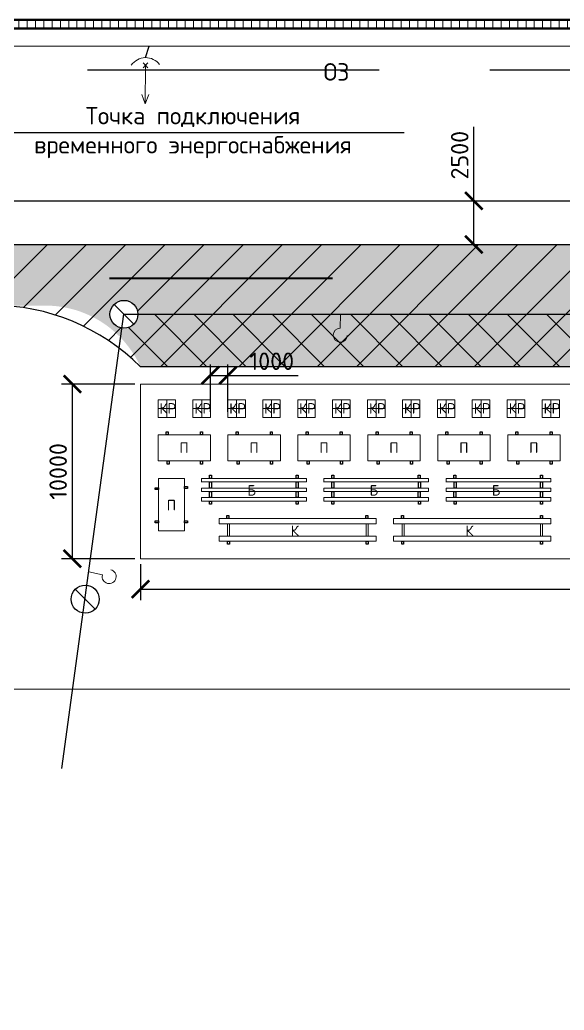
# Model space of a CAD drawing. Header units: millimetres. Extents: x -782 to 10910, y 3841 to 13237.
# Drawn here: x 6257.8 to 6320.1, y 9145.9 to 9259.3 of the extents above; entities that cross this region are included whole.
import ezdxf

# ---------------------------------------------------------------- set-up
doc = ezdxf.new("R2010")
doc.units = ezdxf.units.MM
doc.linetypes.add('DASHEDX2', pattern=[38.1, 25.4, -12.7])
doc.linetypes.add('штриховая2', pattern=[9.525, 6.35, -3.175])
doc.layers.add('!ОНенес!', color=6, linetype='Continuous', lineweight=40)
doc.layers.add('красный', color=1, linetype='Continuous', lineweight=30)
doc.layers.add('1', color=7, linetype='Continuous')
doc.styles.add('2.5', font='isocpeur.ttf', dxfattribs={"height": 2})
doc.styles.add('Isocpeur', font='isocpeur.ttf')
doc.dimstyles.new('М500 стройгенп', dxfattribs={"dimtxt": 2, "dimasz": 2, "dimexe": 1.25, "dimexo": 0.625, "dimtad": 1, "dimlfac": 500, "dimtxsty": '2.5', "dimblk": 'ARCHTICK', "dimcen": 2.5, "dimadec": 0, "dimazin": 0, "dimtfac": 1, "dimtmove": 0, "dimatfit": 3, "dimfxl": 1, "dimarcsym": 0})
pattern_1 = [(50, (6851.526, 4552.808), (4.5546167, -0.398477), [0.47625, -5.23875]), (355, (6851.526, 4552.808), (-0.8810855, 4.776421), [0.381, -4.1910146]), (100.45144, (6851.9056, 4552.775), (3.673531, 4.377944), [0.40475, -4.452256]), (46.1842, (6851.526, 4554.078), (6.776976, -1.051058), [0.714375, -7.858125]), (96.63556, (6852.091, 4553.9905), (5.935103, 6.185653), [0.607126, -6.67839]), (351.18415, (6851.526, 4554.078), (5.935103, 6.185653), [0.571499, -6.286493]), (21, (6852.161, 4553.7606), (3.7903598, -2.55663), [0.47625, -5.23875]), (326, (6852.161, 4553.7606), (1.5450507, 4.604699), [0.381, -4.191]), (71.45144, (6852.477, 4553.5475), (5.3354105, 2.0480692), [0.40475, -4.4522484]), (37.5, (6851.526, 4552.808), (0.0772151, 2.11387597), [0, -4.1402, 0, -4.2545, 0, -4.206875]), (7.5, (6851.526, 4552.808), (1.6704916, 2.5045144), [0, -2.4257, 0, -4.04495, 0, -1.603375]), (327.5, (6850.11, 4552.808), (3.3897649, -0.1432186), [0, -1.5875, 0, -4.953, 0, -6.57225]), (317.5, (6849.475, 4552.808), (3.7032295, 0.6356623), [0, -2.06375, 0, -3.2893, 0, -4.66725])]

# ---------------------------------------------------------------- blocks, each defined once
blk = doc.blocks.new('_ArchTick')
at = {"color": 0, "linetype": 'ByBlock', "const_width": 0.15}
blk.add_lwpolyline([(-0.5, -0.5), (0.5, 0.5)], dxfattribs=at)
blk = doc.blocks.new('*D627')
at = {"color": 0, "lineweight": -2, "transparency": 16777216}
for p, q in [((6279.59, 9214.44), (6279.59, 9219.87)), ((6281.59, 9214.44), (6281.59, 9219.87)), ((6279.59, 9218.62), (6281.59, 9218.62)), ((6281.59, 9218.62), (6289.64, 9218.62))]:
    blk.add_line(p, q, dxfattribs=at)
at = {"layer": 'Defpoints', "color": 0, "lineweight": -3, "transparency": 16777216}
for p in [(6281.59, 9218.62), (6279.59, 9213.82), (6281.59, 9213.82)]:
    blk.add_point(p, dxfattribs=at)
at = {"color": 0, "lineweight": -2, "transparency": 16777216, "xscale": 2, "yscale": 2, "zscale": 2, "rotation": 180}
blk.add_blockref('_ArchTick', (6279.59, 9218.62), dxfattribs=at)
at = {"color": 0, "lineweight": -2, "transparency": 16777216, "xscale": 2, "yscale": 2, "zscale": 2}
blk.add_blockref('_ArchTick', (6281.59, 9218.62), dxfattribs=at)
at = {"color": 0, "lineweight": 20, "transparency": 16777216, "insert": (6286.62, 9220.24), "char_height": 2, "attachment_point": 5, "style": '2.5'}
blk.add_mtext('1000', dxfattribs=at)
blk = doc.blocks.new('*D631')
at = {"color": 0, "lineweight": -2, "transparency": 16777216}
for p, q in [((6270.95, 9217.62), (6262.53, 9217.62)), ((6263.78, 9197.62), (6263.78, 9217.62)), ((6270.95, 9197.62), (6262.53, 9197.62))]:
    blk.add_line(p, q, dxfattribs=at)
at = {"layer": 'Defpoints', "color": 0, "lineweight": -3, "transparency": 16777216}
for p in [(6263.78, 9217.62), (6271.58, 9217.62), (6271.58, 9197.62)]:
    blk.add_point(p, dxfattribs=at)
at = {"color": 0, "lineweight": -2, "transparency": 16777216, "xscale": 2, "yscale": 2, "zscale": 2}
for p, rotation in [((6263.78, 9217.62), 90), ((6263.78, 9197.62), 270)]:
    blk.add_blockref('_ArchTick', p, dxfattribs=dict(at, rotation=rotation))
at = {"color": 0, "lineweight": 20, "transparency": 16777216, "insert": (6262.15, 9207.62), "char_height": 2, "attachment_point": 5, "rotation": 90, "style": '2.5'}
blk.add_mtext('10000', dxfattribs=at)
blk = doc.blocks.new('*D632')
at = {"color": 0, "lineweight": -2, "transparency": 16777216}
for p, q in [((6271.58, 9196.99), (6271.58, 9192.89)), ((6453.58, 9196.99), (6453.58, 9192.89)), ((6271.58, 9194.14), (6453.58, 9194.14))]:
    blk.add_line(p, q, dxfattribs=at)
at = {"layer": 'Defpoints', "color": 0, "lineweight": -3, "transparency": 16777216}
for p in [(6271.58, 9197.62), (6453.58, 9197.62), (6453.58, 9194.14)]:
    blk.add_point(p, dxfattribs=at)
at = {"color": 0, "lineweight": -2, "transparency": 16777216, "xscale": 2, "yscale": 2, "zscale": 2, "rotation": 180}
blk.add_blockref('_ArchTick', (6271.58, 9194.14), dxfattribs=at)
at = {"color": 0, "lineweight": -2, "transparency": 16777216, "xscale": 2, "yscale": 2, "zscale": 2}
blk.add_blockref('_ArchTick', (6453.58, 9194.14), dxfattribs=at)
at = {"color": 0, "lineweight": 20, "transparency": 16777216, "insert": (6362.58, 9195.76), "char_height": 2, "attachment_point": 5, "style": '2.5'}
blk.add_mtext('91000', dxfattribs=at)
blk = doc.blocks.new('*D640')
at = {"color": 0, "lineweight": -2, "transparency": 16777216}
for p, q in [((6309.77, 9238.62), (6309.77, 9247.07)), ((6309.77, 9233.62), (6309.77, 9238.62)), ((6310.4, 9238.62), (6311.02, 9238.62)), ((6310.4, 9233.62), (6311.02, 9233.62))]:
    blk.add_line(p, q, dxfattribs=at)
at = {"layer": 'Defpoints', "color": 0, "lineweight": -3, "transparency": 16777216}
for p in [(6309.77, 9238.62), (6309.77, 9238.62), (6309.77, 9233.62)]:
    blk.add_point(p, dxfattribs=at)
at = {"color": 0, "lineweight": -2, "transparency": 16777216, "xscale": 2, "yscale": 2, "zscale": 2}
for p, rotation in [((6309.77, 9238.62), 90), ((6309.77, 9233.62), 270)]:
    blk.add_blockref('_ArchTick', p, dxfattribs=dict(at, rotation=rotation))
at = {"color": 0, "lineweight": 25, "transparency": 16777216, "insert": (6308.15, 9243.84), "char_height": 2, "attachment_point": 5, "rotation": 90, "style": '2.5'}
blk.add_mtext('2500', dxfattribs=at)

msp = doc.modelspace()

# ---------------------------------------------------------------- hatches: boundary and pattern name
at = {"layer": '!ОНенес!', "lineweight": 40}
h = msp.add_hatch(color=7, dxfattribs=at)
h.paths.add_polyline_path([(6287.852736, 9231.189295), (6287.852736, 9229.749414), (6293.582208, 9229.749414)])
h.paths.add_polyline_path([(6287.852736, 9229.749414), (6287.852736, 9228.309533), (6293.582208, 9229.749414)])
at = {"lineweight": 20}
h = msp.add_hatch(dxfattribs=at)
h.set_pattern_fill('ANSI31', color=256, scale=0.3, angle=45)
h.set_pattern_definition([(90, (4026.8851, 5926.6053), (-0.9525, 2e-16), [])])
h.paths.add_polyline_path([(6538.172605, 9259.344312), (6537.172605, 9259.344312), (6206.579968, 9259.344312), (6207.579968, 9258.344312), (6537.172605, 9258.344312)])
h.paths.add_polyline_path([(6537.172605, 8986.401359), (6207.579968, 8986.401359), (6206.579968, 8985.401359), (6538.172605, 8985.401359)])
at = {"lineweight": 25}
h = msp.add_hatch(dxfattribs=at)
h.set_pattern_fill('AR-CONC', color=256, scale=0.025)
h.set_pattern_definition(pattern_1)
edge = h.paths.add_edge_path()
edge.add_line((6498.522421, 9239.61547), (6482.522421, 9239.61547))
edge.add_arc((6472.130116, 9245.61547), 12, 322.94344259, 330, ccw=False)
edge.add_line((6481.706609, 9238.384233), (6483.300888, 9226.61547))
edge.add_line((6483.300888, 9226.61547), (6488.14828, 9226.61547))
edge.add_line((6488.14828, 9226.61547), (6535.172605, 9226.61547))
edge.add_line((6535.172605, 9226.61547), (6535.172605, 9233.61547))
edge.add_line((6535.172605, 9233.61547), (6532.168343, 9233.61547))
edge.add_line((6532.168343, 9233.61547), (6508.914725, 9233.61547))
edge.add_arc((6508.914725, 9245.61547), 12, 210, 270, ccw=False)
edge = h.paths.add_edge_path()
edge.add_arc((6472.130116, 9245.61547), 12, 270, 322.94344259, ccw=False)
edge.add_line((6472.130116, 9233.61547), (6242.782486, 9233.61547))
edge.add_line((6242.782486, 9233.61547), (6241.825525, 9226.61547))
edge.add_line((6241.825525, 9226.61547), (6260.671008, 9226.61547))
edge.add_arc((6260.671008, 9214.615084), 12.000386, 43.87205531, 90, ccw=False)
edge.add_line((6269.321957, 9222.931955), (6269.472099, 9224.030218))
edge.add_arc((6269.688817, 9225.61547), 1.599997, 180, 262.21542913, ccw=False)
edge.add_arc((6269.688817, 9225.61547), 1.599997, 0, 180, ccw=False)
edge.add_line((6271.288814, 9225.61547), (6453.871122, 9225.61547))
edge.add_arc((6455.471119, 9225.61547), 1.599997, 0, 180, ccw=False)
edge.add_arc((6455.471119, 9225.61547), 1.599997, -83.51900907, 0, ccw=False)
edge.add_line((6455.651717, 9224.025698), (6455.969685, 9221.678496))
edge.add_arc((6465.736596, 9216.209558), 11.19383, 68.24656364, 150.75355209, ccw=False)
edge.add_line((6469.885177, 9226.606245), (6483.300888, 9226.61547))
edge.add_line((6483.300888, 9226.61547), (6481.706609, 9238.384233))
edge = h.paths.add_edge_path(flags=16)
edge.add_arc((6247.989412, 9227.743028), 0.16, 0, 360)
h.paths.add_polyline_path([(6383.454763, 9225.01787), (6383.454763, 9231.61787), (6378.654763, 9231.61787), (6378.654763, 9225.01787)], flags=17)
h = msp.add_hatch(dxfattribs=at)
h.set_pattern_fill('ANSI31', color=256)
h.set_pattern_definition([(45, (6851.526, 4552.808), (-2.245064, 2.245064), [])])
h.paths.add_polyline_path([(6483.334411, 9016.61547), (6477.797726, 9016.61547), (6477.797726, 9009.61547), (6482.37745, 9009.61547)])
h.paths.add_polyline_path([(6455.687315, 9019.200794), (6456.000766, 9021.499274, -0.0335310045), (6453.579968, 9023.61547), (6271.579968, 9023.61547, -0.033546474), (6269.15799, 9021.498375), (6269.472099, 9019.200722, -0.4545915319), (6271.288814, 9017.61547), (6453.871122, 9017.61547, -0.4544922049)])
h.paths.add_polyline_path([(6481.777404, 9237.86163), (6480.697928, 9237.968929, -0.0973202351), (6472.527177, 9233.622041), (6242.782491, 9233.615504), (6241.687304, 9225.604406, -0.0717378836), (6248.463912, 9226.615189), (6254.609405, 9226.644907, -0.1642697528), (6269.15799, 9221.732565), (6269.472099, 9224.030218, -0.3749564439), (6268.088819, 9225.61547, -1), (6271.288814, 9225.61547), (6453.871122, 9225.61547, -1), (6457.071117, 9225.61547, -0.3814580014), (6455.651717, 9224.025698), (6455.969685, 9221.678496, -0.1647039981), (6470.550531, 9226.61547), (6483.300888, 9226.61547)])
h.paths.add_polyline_path([(6247.829412, 9227.743028, -1), (6248.149412, 9227.743028, -1)], flags=16)
h.paths.add_polyline_path([(6455.651717, 9224.025698, -0.4477457859), (6453.871122, 9225.61547), (6271.288814, 9225.61547, -0.4545915319), (6269.472099, 9224.030218), (6269.15799, 9221.732565, -0.033546474), (6271.579968, 9219.61547), (6453.609888, 9219.6159, -0.0326823464), (6455.969685, 9221.678496)])
h.paths.add_polyline_path([(6383.454763, 9225.01787), (6383.454763, 9231.61787), (6378.654763, 9231.61787), (6378.654763, 9225.01787)], flags=24)
h.paths.add_polyline_path([(6383.454763, 9217.669368), (6383.454763, 9224.269368), (6378.654763, 9224.269368), (6378.654763, 9217.669368)], flags=9)
h.paths.add_polyline_path([(6283.517122, 9217.94047), (6289.717122, 9217.94047), (6289.717122, 9222.74047), (6283.517122, 9222.74047)], flags=9)
at = {"lineweight": 20}
h = msp.add_hatch(dxfattribs=at)
h.set_pattern_fill('AR-CONC', color=256, scale=0.025)
h.set_pattern_definition(pattern_1)
h.paths.add_polyline_path([(6535.172605, 9016.61547), (6483.334411, 9016.61547), (6482.37745, 9009.61547), (6535.172605, 9009.61547)])
edge = h.paths.add_edge_path()
edge.add_line((6483.334411, 9016.61547), (6464.488928, 9016.61547))
edge.add_arc((6464.488928, 9028.615856), 12.000386, 223.86662461, 270, ccw=False)
edge.add_line((6455.837191, 9020.299805), (6455.687315, 9019.200794))
edge.add_arc((6455.471119, 9017.61547), 1.599997, 0, 82.23429528, ccw=False)
edge.add_arc((6455.471119, 9017.61547), 1.599997, -180, 0, ccw=False)
edge.add_line((6453.871122, 9017.61547), (6271.288814, 9017.61547))
edge.add_arc((6269.688817, 9017.61547), 1.599997, -180, 0, ccw=False)
edge.add_arc((6269.688817, 9017.61547), 1.599997, 97.78457087, 180, ccw=False)
edge.add_line((6269.472099, 9019.200722), (6269.321957, 9020.298985))
edge.add_arc((6260.671008, 9028.615856), 12.000386, 270, 316.12794469, ccw=False)
edge.add_line((6260.671008, 9016.61547), (6241.825525, 9016.61547))
edge.add_line((6241.825525, 9016.61547), (6242.782486, 9009.61547))
edge.add_line((6242.782486, 9009.61547), (6482.37745, 9009.61547))
edge.add_line((6482.37745, 9009.61547), (6483.334411, 9016.61547))
edge = h.paths.add_edge_path()
edge.add_arc((6464.488928, 9028.615856), 12.000386, 204.62550124, 223.86662461, ccw=False)
edge.add_line((6453.579968, 9023.61547), (6360.832219, 9023.61547))
edge.add_arc((6359.698326, 9024.008259), 1.199998, 199.10645728, 340.89354272, ccw=False)
edge.add_line((6358.564434, 9023.61547), (6271.579968, 9023.61547))
edge.add_arc((6260.671008, 9028.615856), 12.000386, 316.12794469, 335.37449876, ccw=False)
edge.add_line((6269.321957, 9020.298985), (6269.472099, 9019.200722))
edge.add_arc((6269.688817, 9017.61547), 1.599997, 0, 97.78457087, ccw=False)
edge.add_line((6271.288814, 9017.61547), (6453.871122, 9017.61547))
edge.add_arc((6455.471119, 9017.61547), 1.599997, 82.23429528, 180, ccw=False)
edge.add_line((6455.687315, 9019.200794), (6455.837191, 9020.299805))
edge = h.paths.add_edge_path()
edge.add_line((6482.352619, 9233.61547), (6242.782486, 9233.61547))
edge.add_line((6242.782486, 9233.61547), (6241.825525, 9226.61547))
edge.add_line((6241.825525, 9226.61547), (6260.671008, 9226.61547))
edge.add_arc((6260.671008, 9214.615084), 12.000386, 43.87205531, 90, ccw=False)
edge.add_line((6269.321957, 9222.931955), (6269.472099, 9224.030218))
edge.add_arc((6269.688817, 9225.61547), 1.599997, 180, 262.21542913, ccw=False)
edge.add_arc((6269.688817, 9225.61547), 1.599997, 0, 180, ccw=False)
edge.add_line((6271.288814, 9225.61547), (6453.871122, 9225.61547))
edge.add_arc((6455.471119, 9225.61547), 1.599997, 0, 180, ccw=False)
edge.add_arc((6455.471119, 9225.61547), 1.599997, -83.51900907, 0, ccw=False)
edge.add_line((6455.651717, 9224.025698), (6455.969685, 9221.678496))
edge.add_arc((6515.411446, 9128.924688), 110.1662, 117.53133097, 122.65399107, ccw=False)
edge.add_line((6464.488928, 9226.61547), (6483.300888, 9226.61547))
edge.add_line((6483.300888, 9226.61547), (6482.352619, 9233.61547))
edge = h.paths.add_edge_path()
edge.add_line((6242.782486, 9233.61547), (6233.531591, 9233.61547))
edge.add_line((6233.531591, 9233.61547), (6233.535704, 9226.222901))
edge.add_arc((6236.579968, 9214.61547), 12, 90, 104.69589657, ccw=False)
edge.add_line((6236.579968, 9226.61547), (6241.825525, 9226.61547))
edge.add_line((6241.825525, 9226.61547), (6242.782486, 9233.61547))
edge = h.paths.add_edge_path()
edge.add_line((6455.969685, 9221.678496), (6455.651717, 9224.025698))
edge.add_arc((6455.471119, 9225.61547), 1.599997, 180, 276.48099093, ccw=False)
edge.add_line((6453.871122, 9225.61547), (6271.288814, 9225.61547))
edge.add_arc((6269.688817, 9225.61547), 1.599997, -97.78457087, 0, ccw=False)
edge.add_line((6269.472099, 9224.030218), (6269.321957, 9222.931955))
edge.add_arc((6260.671008, 9214.615084), 12.000386, 24.62550124, 43.87205531, ccw=False)
edge.add_line((6271.579968, 9219.61547), (6356.189837, 9219.61547))
edge.add_arc((6356.775815, 9218.568271), 1.199998, 60.7700888, 119.2299112, ccw=False)
edge.add_line((6357.361792, 9219.61547), (6453.579968, 9219.61547))
edge.add_arc((6455.720235, 9219.551864), 2.141212, 83.30987815, 178.29773268, ccw=False)
h.paths.add_polyline_path([(6357.528508, 9218.900235), (6360.768503, 9218.900235), (6360.768503, 9219.61547), (6357.528508, 9219.61547)])
h.paths.add_polyline_path([(6483.300888, 9226.61547), (6535.172605, 9226.61547), (6535.172605, 9233.61547), (6482.352619, 9233.61547)])
edge = h.paths.add_edge_path()
edge.add_arc((6241.579968, 9209.61547), 24, 109.59180627, 180)
edge.add_line((6217.579968, 9209.61547), (6217.579968, 9033.61547))
edge.add_arc((6241.579968, 9033.61547), 24, 180, 270)
edge.add_line((6241.579968, 9009.61547), (6242.782486, 9009.61547))
edge.add_line((6242.782486, 9009.61547), (6241.825525, 9016.61547))
edge.add_line((6241.825525, 9016.61547), (6236.579968, 9016.61547))
edge.add_arc((6213.609405, 9005.644907), 25.455844, 25.52877937, 64.47122063)
edge.add_line((6224.579968, 9028.61547), (6224.579968, 9214.61547))
edge.add_arc((6236.579968, 9214.61547), 12, 104.69589657, 180, ccw=False)
edge.add_line((6233.535704, 9226.222901), (6233.532364, 9232.226))
at = {"lineweight": 25}
h = msp.add_hatch(dxfattribs=at)
h.set_pattern_fill('AR-CONC', color=256, scale=0.025)
h.set_pattern_definition(pattern_1)
h.paths.add_polyline_path([(6268.088819, 9017.61547, -0.3749564439), (6269.472099, 9019.200722), (6269.321957, 9020.298985, -0.2040337377), (6260.671008, 9016.61547), (6248.579968, 9016.61547, -0.0729531305), (6241.687304, 9017.626534), (6242.782486, 9009.61547), (6476.297726, 9009.61547), (6476.297726, 9016.61547), (6464.488928, 9016.61547, -0.077886135), (6460.81763, 9017.190847), (6457.066094, 9017.488796, -0.9611377805), (6453.871122, 9017.61547), (6271.288814, 9017.61547, -1)])
h.paths.add_polyline_path([(6218.011359, 9101.681619), (6224.611359, 9101.681619), (6224.611359, 9106.481619), (6218.011359, 9106.481619)], flags=24)
h.paths.add_polyline_path([(6219.504968, 9032.51418), (6226.104968, 9032.51418), (6226.104968, 9037.31418), (6219.504968, 9037.31418)], flags=24)
h.paths.add_polyline_path([(6217.393007, 9153.651999), (6221.083001, 9153.651999), (6221.083001, 9157.971991), (6217.393007, 9157.971991)], flags=9)
h.paths.add_polyline_path([(6383.454763, 9010.71307), (6383.454763, 9017.31307), (6378.654763, 9017.31307), (6378.654763, 9010.71307)], flags=24)
edge = h.paths.add_edge_path()
edge.add_arc((6241.579968, 9209.61547), 24, 109.59160183, 180)
edge.add_line((6217.579968, 9209.61547), (6217.579968, 9033.61547))
edge.add_arc((6241.579968, 9033.61547), 24, 180, 270)
edge.add_line((6241.579968, 9009.61547), (6242.782486, 9009.61547))
edge.add_line((6242.782486, 9009.61547), (6241.825525, 9016.61547))
edge.add_line((6241.825525, 9016.61547), (6241.687304, 9017.626534))
edge.add_arc((6248.579968, 9040.61547), 24, 180, 253.30994122, ccw=False)
edge.add_line((6224.579968, 9040.61547), (6224.579968, 9214.61547))
edge.add_arc((6236.579968, 9214.61547), 12, 104.69537151, 180, ccw=False)
edge.add_line((6233.53581, 9226.222929), (6233.532445, 9232.226029))
at = {"lineweight": 20}
h = msp.add_hatch(dxfattribs=at)
h.set_pattern_fill('ANSI31', color=256, angle=90)
h.set_pattern_definition([(135, (4026.885, 5926.6053), (-2.245064, -2.245064), [])])
h.paths.add_polyline_path([(6271.579968, 9023.61547, -0.0841769125), (6269.321957, 9020.298985), (6269.472099, 9019.200722, -0.4545915319), (6271.288814, 9017.61547), (6453.871122, 9017.61547, -0.4544922049), (6455.687315, 9019.200794), (6455.837191, 9020.299805, -0.0841530487), (6453.579968, 9023.61547), (6360.832219, 9023.61547, -0.7118923099), (6358.564434, 9023.61547)])
h.paths.add_polyline_path([(6271.288814, 9225.61547, -0.4545915319), (6269.472099, 9224.030218), (6269.321957, 9222.931955, -0.0841769125), (6271.579968, 9219.61547), (6356.189837, 9219.61547, -0.2607592433), (6357.361792, 9219.61547), (6453.579968, 9219.61547, -0.0831645539), (6455.804605, 9222.8971), (6455.651717, 9224.025698, -0.4477457859), (6453.871122, 9225.61547)])
h.paths.add_polyline_path([(6357.530891, 9218.960623), (6362.930891, 9218.960623), (6362.930891, 9223.760623), (6357.530891, 9223.760623)], flags=9)
h.paths.add_polyline_path([(6491.235542, 9218.314538), (6496.235542, 9218.314538), (6496.235542, 9223.114538), (6491.235542, 9223.114538)], flags=9)

# ---------------------------------------------------------------- linework, layer by layer
at = {"layer": '!ОНенес!', "color": 7, "lineweight": 40}
msp.add_line((6268.031838, 9229.749414), (6293.582208, 9229.749414), dxfattribs=at)
at = {"lineweight": 50}
msp.add_line((6206.579968, 9259.344312), (6537.172605, 9259.344312), dxfattribs=at)
at = {"color": 240, "lineweight": 20, "true_color": 0xed1f24}
for p, q in [((6209.579968, 9256.344312), (6272.579968, 9256.344312)), ((6363.895333, 9256.344265), (6209.579968, 9256.344265)), ((6233.640158, 9182.685207), (6435.922777, 9182.685207))]:
    msp.add_line(p, q, dxfattribs=at)
at = {"color": 1, "lineweight": 25}
msp.add_line((6272.137026, 9255.00956), (6272.579968, 9256.344265), dxfattribs=at)
at = {"linetype": 'штриховая2', "lineweight": 30, "ltscale": 4}
for p, q in [((6265.516658, 9253.61547), (6273.516658, 9253.61547)), ((6273.516658, 9253.61547), (6465.123868, 9253.575013))]:
    msp.add_line(p, q, dxfattribs=at)
at = {"color": 7, "lineweight": 25}
msp.add_line((6255.676715, 9246.42916), (6301.789963, 9246.42916), dxfattribs=at)
at = {"color": 5, "lineweight": 25}
msp.add_line((6212.579968, 9238.61547), (6331.3843, 9238.61547), dxfattribs=at)
at = {"lineweight": 30}
for p, q in [((6241.579968, 9233.61547), (6472.527177, 9233.622041)), ((6262.579968, 9173.61547), (6269.688817, 9225.61547)), ((6269.688817, 9225.61547), (6455.471119, 9225.61547)), ((6453.609888, 9219.6159), (6271.579968, 9219.61547))]:
    msp.add_line(p, q, dxfattribs=at)
at = {"lineweight": 25}
for p, q in [((6270.820186, 9224.484101), (6268.557448, 9226.746839)), ((6269.688817, 9225.61547), (6270.820186, 9224.484101)), ((6266.379202, 9191.856312), (6264.116464, 9194.11905)), ((6265.247833, 9192.987681), (6266.379202, 9191.856312))]:
    msp.add_line(p, q, dxfattribs=at)
at = {"lineweight": 13}
for p, q in [((6294.487212, 9225.61547), (6294.464176, 9224.015639)), ((6273.592129, 9215.815467), (6273.592129, 9213.81547)), ((6275.592125, 9215.815467), (6273.592129, 9215.815467)), ((6274.592127, 9213.81547), (6274.592127, 9215.815467)), ((6275.592125, 9213.81547), (6275.592125, 9215.815467)), ((6277.592125, 9215.815467), (6277.592125, 9213.81547)), ((6279.592122, 9215.815467), (6277.592125, 9215.815467)), ((6278.592124, 9213.81547), (6278.592124, 9215.815467)), ((6279.592122, 9213.81547), (6279.592122, 9215.815467)), ((6281.592122, 9215.815467), (6281.592122, 9213.81547)), ((6283.592119, 9215.815467), (6281.592122, 9215.815467)), ((6282.59212, 9213.81547), (6282.59212, 9215.815467)), ((6283.592119, 9213.81547), (6283.592119, 9215.815467)), ((6285.592119, 9215.815467), (6285.592119, 9213.81547)), ((6287.592115, 9215.815467), (6285.592119, 9215.815467)), ((6286.592117, 9213.81547), (6286.592117, 9215.815467)), ((6287.592115, 9213.81547), (6287.592115, 9215.815467)), ((6289.592115, 9215.815467), (6289.592115, 9213.81547)), ((6291.592112, 9215.815467), (6289.592115, 9215.815467)), ((6290.592114, 9213.81547), (6290.592114, 9215.815467)), ((6291.592112, 9213.81547), (6291.592112, 9215.815467)), ((6293.592112, 9215.815467), (6293.592112, 9213.81547)), ((6295.592109, 9215.815467), (6293.592112, 9215.815467)), ((6294.59211, 9213.81547), (6294.59211, 9215.815467)), ((6295.592109, 9213.81547), (6295.592109, 9215.815467)), ((6297.592109, 9215.815467), (6297.592109, 9213.81547)), ((6299.592105, 9215.815467), (6297.592109, 9215.815467)), ((6298.592107, 9213.81547), (6298.592107, 9215.815467)), ((6299.592105, 9213.81547), (6299.592105, 9215.815467)), ((6301.592105, 9215.815467), (6301.592105, 9213.81547)), ((6303.592102, 9215.815467), (6301.592105, 9215.815467)), ((6302.592104, 9213.81547), (6302.592104, 9215.815467)), ((6303.592102, 9213.81547), (6303.592102, 9215.815467)), ((6305.592102, 9215.815467), (6305.592102, 9213.81547)), ((6307.592099, 9215.815467), (6305.592102, 9215.815467)), ((6306.5921, 9213.81547), (6306.5921, 9215.815467)), ((6307.592099, 9213.81547), (6307.592099, 9215.815467)), ((6309.592099, 9215.815467), (6309.592099, 9213.81547)), ((6311.592095, 9215.815467), (6309.592099, 9215.815467)), ((6310.592097, 9213.81547), (6310.592097, 9215.815467)), ((6311.592095, 9213.81547), (6311.592095, 9215.815467)), ((6313.592095, 9215.815467), (6313.592095, 9213.81547)), ((6315.592092, 9215.815467), (6313.592095, 9215.815467)), ((6314.592094, 9213.81547), (6314.592094, 9215.815467)), ((6315.592092, 9213.81547), (6315.592092, 9215.815467)), ((6317.592092, 9215.815467), (6317.592092, 9213.81547)), ((6319.592089, 9215.815467), (6317.592092, 9215.815467)), ((6318.59209, 9213.81547), (6318.59209, 9215.815467)), ((6319.592089, 9213.81547), (6319.592089, 9215.815467)), ((6275.592125, 9214.815468), (6273.592129, 9214.815468)), ((6273.592129, 9213.81547), (6275.592125, 9213.81547)), ((6279.592122, 9214.815468), (6277.592125, 9214.815468)), ((6277.592125, 9213.81547), (6279.592122, 9213.81547)), ((6283.592119, 9214.815468), (6281.592122, 9214.815468)), ((6281.592122, 9213.81547), (6283.592119, 9213.81547)), ((6287.592115, 9214.815468), (6285.592119, 9214.815468)), ((6285.592119, 9213.81547), (6287.592115, 9213.81547)), ((6291.592112, 9214.815468), (6289.592115, 9214.815468)), ((6289.592115, 9213.81547), (6291.592112, 9213.81547)), ((6295.592109, 9214.815468), (6293.592112, 9214.815468)), ((6293.592112, 9213.81547), (6295.592109, 9213.81547)), ((6299.592105, 9214.815468), (6297.592109, 9214.815468)), ((6297.592109, 9213.81547), (6299.592105, 9213.81547)), ((6303.592102, 9214.815468), (6301.592105, 9214.815468)), ((6301.592105, 9213.81547), (6303.592102, 9213.81547)), ((6307.592099, 9214.815468), (6305.592102, 9214.815468)), ((6305.592102, 9213.81547), (6307.592099, 9213.81547)), ((6311.592095, 9214.815468), (6309.592099, 9214.815468)), ((6309.592099, 9213.81547), (6311.592095, 9213.81547)), ((6315.592092, 9214.815468), (6313.592095, 9214.815468)), ((6313.592095, 9213.81547), (6315.592092, 9213.81547)), ((6319.592089, 9214.815468), (6317.592092, 9214.815468)), ((6317.592092, 9213.81547), (6319.592089, 9213.81547)), ((6265.657573, 9196.127617), (6267.214377, 9195.758358))]:
    msp.add_line(p, q, dxfattribs=at)
at = {"lineweight": 20}
for p, q in [((6271.579968, 9217.61547), (6271.579968, 9207.61547)), ((6453.579968, 9217.61547), (6271.579968, 9217.61547)), ((6271.579968, 9217.61547), (6271.579968, 9207.61547)), ((6453.579968, 9217.61547), (6271.579968, 9217.61547)), ((6279.592129, 9211.81547), (6273.592129, 9211.81547)), ((6273.592129, 9211.81547), (6273.592129, 9208.81547)), ((6279.592129, 9208.81547), (6279.592129, 9211.81547)), ((6287.604289, 9211.81547), (6281.604289, 9211.81547)), ((6281.604289, 9211.81547), (6281.604289, 9208.81547)), ((6287.604289, 9208.81547), (6287.604289, 9211.81547)), ((6295.61645, 9211.81547), (6289.61645, 9211.81547)), ((6289.61645, 9211.81547), (6289.61645, 9208.81547)), ((6295.61645, 9208.81547), (6295.61645, 9211.81547)), ((6303.628611, 9211.81547), (6297.628611, 9211.81547)), ((6297.628611, 9211.81547), (6297.628611, 9208.81547)), ((6303.628611, 9208.81547), (6303.628611, 9211.81547)), ((6311.640771, 9211.81547), (6305.640771, 9211.81547)), ((6305.640771, 9211.81547), (6305.640771, 9208.81547)), ((6311.640771, 9208.81547), (6311.640771, 9211.81547)), ((6319.652932, 9211.81547), (6313.652932, 9211.81547)), ((6313.652932, 9211.81547), (6313.652932, 9208.81547)), ((6319.652932, 9208.81547), (6319.652932, 9211.81547)), ((6273.592129, 9208.81547), (6279.592129, 9208.81547)), ((6281.604289, 9208.81547), (6287.604289, 9208.81547)), ((6289.61645, 9208.81547), (6295.61645, 9208.81547)), ((6297.628611, 9208.81547), (6303.628611, 9208.81547)), ((6305.640771, 9208.81547), (6311.640771, 9208.81547)), ((6313.652932, 9208.81547), (6319.652932, 9208.81547)), ((6271.579968, 9207.61547), (6271.579968, 9197.61547)), ((6271.579968, 9207.61547), (6271.579968, 9197.61547)), ((6276.640407, 9206.81547), (6273.640407, 9206.81547)), ((6273.640407, 9206.81547), (6273.640407, 9200.81547)), ((6276.640407, 9200.81547), (6276.640407, 9206.81547)), ((6278.579968, 9206.81547), (6290.579968, 9206.81547)), ((6278.579968, 9206.401111), (6278.579968, 9206.81547)), ((6278.579968, 9206.81547), (6278.579968, 9206.41547)), ((6278.579968, 9206.41547), (6290.579968, 9206.41547)), ((6290.579968, 9206.81547), (6290.579968, 9206.41547)), ((6292.579968, 9206.81547), (6304.579968, 9206.81547)), ((6292.579968, 9206.401111), (6292.579968, 9206.81547)), ((6292.579968, 9206.81547), (6292.579968, 9206.41547)), ((6292.579968, 9206.41547), (6304.579968, 9206.41547)), ((6304.579968, 9206.81547), (6304.579968, 9206.41547)), ((6306.579968, 9206.81547), (6318.579968, 9206.81547)), ((6306.579968, 9206.401111), (6306.579968, 9206.81547)), ((6306.579968, 9206.81547), (6306.579968, 9206.41547)), ((6306.579968, 9206.41547), (6318.579968, 9206.41547)), ((6318.579968, 9206.81547), (6318.579968, 9206.41547)), ((6278.579968, 9205.31547), (6278.579968, 9205.71547)), ((6290.579968, 9205.71547), (6278.579968, 9205.71547)), ((6290.579968, 9205.31547), (6278.579968, 9205.31547)), ((6290.579968, 9205.71547), (6290.579968, 9205.31547)), ((6290.579968, 9205.31547), (6290.579968, 9205.71547)), ((6292.579968, 9205.31547), (6292.579968, 9205.71547)), ((6304.579968, 9205.71547), (6292.579968, 9205.71547)), ((6304.579968, 9205.31547), (6292.579968, 9205.31547)), ((6304.579968, 9205.71547), (6304.579968, 9205.31547)), ((6304.579968, 9205.31547), (6304.579968, 9205.71547)), ((6306.579968, 9205.31547), (6306.579968, 9205.71547)), ((6318.579968, 9205.71547), (6306.579968, 9205.71547)), ((6318.579968, 9205.31547), (6306.579968, 9205.31547)), ((6318.579968, 9205.71547), (6318.579968, 9205.31547)), ((6318.579968, 9205.31547), (6318.579968, 9205.71547)), ((6278.579968, 9204.21547), (6278.579968, 9204.61547)), ((6290.579968, 9204.61547), (6278.579968, 9204.61547)), ((6290.579968, 9204.21547), (6278.579968, 9204.21547)), ((6290.579968, 9204.61547), (6290.579968, 9204.21547)), ((6290.579968, 9204.21547), (6290.579968, 9204.61547)), ((6292.579968, 9204.21547), (6292.579968, 9204.61547)), ((6304.579968, 9204.61547), (6292.579968, 9204.61547)), ((6304.579968, 9204.21547), (6292.579968, 9204.21547)), ((6304.579968, 9204.61547), (6304.579968, 9204.21547)), ((6304.579968, 9204.21547), (6304.579968, 9204.61547)), ((6306.579968, 9204.21547), (6306.579968, 9204.61547)), ((6318.579968, 9204.61547), (6306.579968, 9204.61547)), ((6318.579968, 9204.21547), (6306.579968, 9204.21547)), ((6318.579968, 9204.61547), (6318.579968, 9204.21547)), ((6318.579968, 9204.21547), (6318.579968, 9204.61547)), ((6280.579968, 9202.21547), (6298.579968, 9202.21547)), ((6280.579968, 9201.61547), (6280.579968, 9202.21547)), ((6298.579968, 9201.61547), (6280.579968, 9201.61547)), ((6281.538808, 9201.61547), (6281.538808, 9200.21547)), ((6281.766646, 9201.61547), (6281.766646, 9200.21547)), ((6297.41827, 9201.61547), (6297.41827, 9200.21547)), ((6297.646107, 9201.61547), (6297.646107, 9200.21547)), ((6298.579968, 9202.21547), (6298.579968, 9201.61547)), ((6300.579968, 9202.21547), (6318.579968, 9202.21547)), ((6300.579968, 9201.61547), (6300.579968, 9202.21547)), ((6318.579968, 9201.61547), (6300.579968, 9201.61547)), ((6301.538808, 9201.61547), (6301.538808, 9200.21547)), ((6301.766646, 9201.61547), (6301.766646, 9200.21547)), ((6317.41827, 9201.61547), (6317.41827, 9200.21547)), ((6317.646107, 9201.61547), (6317.646107, 9200.21547)), ((6318.579968, 9202.21547), (6318.579968, 9201.61547)), ((6273.640407, 9200.81547), (6276.640407, 9200.81547)), ((6280.579968, 9200.21547), (6298.579968, 9200.21547)), ((6280.579968, 9199.61547), (6280.579968, 9200.21547)), ((6298.579968, 9200.21547), (6298.579968, 9199.61547)), ((6300.579968, 9200.21547), (6318.579968, 9200.21547)), ((6300.579968, 9199.61547), (6300.579968, 9200.21547)), ((6318.579968, 9200.21547), (6318.579968, 9199.61547)), ((6298.579968, 9199.61547), (6280.579968, 9199.61547)), ((6318.579968, 9199.61547), (6300.579968, 9199.61547)), ((6271.579968, 9197.61547), (6453.579968, 9197.61547)), ((6271.579968, 9197.61547), (6453.579968, 9197.61547))]:
    msp.add_line(p, q, dxfattribs=at)
at = {"lineweight": 50}
msp.add_lwpolyline([(6537.172605, 9009.61547), (6537.172605, 8986.401359), (6207.579968, 8986.401359), (6207.579968, 9258.344312), (6537.172605, 9258.344312), (6537.172605, 9233.61547)], dxfattribs=at)
at = {"linetype": 'Continuous'}
for points in [[(6274.52599, 9212.14848), (6274.753827, 9212.14848), (6274.753827, 9211.81547), (6274.52599, 9211.81547)], [(6278.443956, 9212.14848), (6278.671794, 9212.14848), (6278.671794, 9211.81547), (6278.443956, 9211.81547)], [(6282.53815, 9212.14848), (6282.765988, 9212.14848), (6282.765988, 9211.81547), (6282.53815, 9211.81547)], [(6286.456117, 9212.14848), (6286.683954, 9212.14848), (6286.683954, 9211.81547), (6286.456117, 9211.81547)], [(6290.550311, 9212.14848), (6290.778148, 9212.14848), (6290.778148, 9211.81547), (6290.550311, 9211.81547)], [(6294.468278, 9212.14848), (6294.696115, 9212.14848), (6294.696115, 9211.81547), (6294.468278, 9211.81547)], [(6298.562471, 9212.14848), (6298.790309, 9212.14848), (6298.790309, 9211.81547), (6298.562471, 9211.81547)], [(6302.480438, 9212.14848), (6302.708276, 9212.14848), (6302.708276, 9211.81547), (6302.480438, 9211.81547)], [(6306.574632, 9212.14848), (6306.802469, 9212.14848), (6306.802469, 9211.81547), (6306.574632, 9211.81547)], [(6310.492599, 9212.14848), (6310.720436, 9212.14848), (6310.720436, 9211.81547), (6310.492599, 9211.81547)], [(6314.586793, 9212.14848), (6314.81463, 9212.14848), (6314.81463, 9211.81547), (6314.586793, 9211.81547)], [(6318.504759, 9212.14848), (6318.732597, 9212.14848), (6318.732597, 9211.81547), (6318.504759, 9211.81547)], [(6274.647573, 9208.81547), (6274.875411, 9208.81547), (6274.875411, 9208.445989), (6274.647573, 9208.445989)], [(6278.460214, 9208.81547), (6278.688052, 9208.81547), (6278.688052, 9208.445989), (6278.460214, 9208.445989)], [(6282.659734, 9208.81547), (6282.887572, 9208.81547), (6282.887572, 9208.445989), (6282.659734, 9208.445989)], [(6286.472375, 9208.81547), (6286.700212, 9208.81547), (6286.700212, 9208.445989), (6286.472375, 9208.445989)], [(6290.671895, 9208.81547), (6290.899732, 9208.81547), (6290.899732, 9208.445989), (6290.671895, 9208.445989)], [(6294.484535, 9208.81547), (6294.712373, 9208.81547), (6294.712373, 9208.445989), (6294.484535, 9208.445989)], [(6298.684055, 9208.81547), (6298.911893, 9208.81547), (6298.911893, 9208.445989), (6298.684055, 9208.445989)], [(6302.496696, 9208.81547), (6302.724533, 9208.81547), (6302.724533, 9208.445989), (6302.496696, 9208.445989)], [(6306.696216, 9208.81547), (6306.924053, 9208.81547), (6306.924053, 9208.445989), (6306.696216, 9208.445989)], [(6310.508856, 9208.81547), (6310.736694, 9208.81547), (6310.736694, 9208.445989), (6310.508856, 9208.445989)], [(6314.708376, 9208.81547), (6314.936214, 9208.81547), (6314.936214, 9208.445989), (6314.708376, 9208.445989)], [(6318.521017, 9208.81547), (6318.748855, 9208.81547), (6318.748855, 9208.445989), (6318.521017, 9208.445989)], [(6279.711883, 9206.81547), (6279.484045, 9206.81547), (6279.484045, 9207.184951), (6279.711883, 9207.184951)], [(6289.62985, 9206.81547), (6289.402012, 9206.81547), (6289.402012, 9207.184951), (6289.62985, 9207.184951)], [(6293.711883, 9206.81547), (6293.484045, 9206.81547), (6293.484045, 9207.184951), (6293.711883, 9207.184951)], [(6303.62985, 9206.81547), (6303.402012, 9206.81547), (6303.402012, 9207.184951), (6303.62985, 9207.184951)], [(6307.711883, 9206.81547), (6307.484045, 9206.81547), (6307.484045, 9207.184951), (6307.711883, 9207.184951)], [(6317.62985, 9206.81547), (6317.402012, 9206.81547), (6317.402012, 9207.184951), (6317.62985, 9207.184951)], [(6276.973417, 9205.881609), (6276.973417, 9205.653772), (6276.640407, 9205.653772), (6276.640407, 9205.881609)], [(6279.728141, 9205.71547), (6279.500303, 9205.71547), (6279.500303, 9206.41547), (6279.728141, 9206.41547)], [(6289.646107, 9205.71547), (6289.41827, 9205.71547), (6289.41827, 9206.41547), (6289.646107, 9206.41547)], [(6293.728141, 9205.71547), (6293.500303, 9205.71547), (6293.500303, 9206.41547), (6293.728141, 9206.41547)], [(6303.646107, 9205.71547), (6303.41827, 9205.71547), (6303.41827, 9206.41547), (6303.646107, 9206.41547)], [(6307.728141, 9205.71547), (6307.500303, 9205.71547), (6307.500303, 9206.41547), (6307.728141, 9206.41547)], [(6317.646107, 9205.71547), (6317.41827, 9205.71547), (6317.41827, 9206.41547), (6317.646107, 9206.41547)], [(6273.640407, 9205.760025), (6273.640407, 9205.532188), (6273.270926, 9205.532188), (6273.270926, 9205.760025)], [(6279.711883, 9204.61547), (6279.484045, 9204.61547), (6279.484045, 9205.31547), (6279.711883, 9205.31547)], [(6289.62985, 9204.61547), (6289.402012, 9204.61547), (6289.402012, 9205.31547), (6289.62985, 9205.31547)], [(6293.711883, 9204.61547), (6293.484045, 9204.61547), (6293.484045, 9205.31547), (6293.711883, 9205.31547)], [(6303.62985, 9204.61547), (6303.402012, 9204.61547), (6303.402012, 9205.31547), (6303.62985, 9205.31547)], [(6307.711883, 9204.61547), (6307.484045, 9204.61547), (6307.484045, 9205.31547), (6307.711883, 9205.31547)], [(6317.62985, 9204.61547), (6317.402012, 9204.61547), (6317.402012, 9205.31547), (6317.62985, 9205.31547)], [(6279.728141, 9203.88246), (6279.500303, 9203.88246), (6279.500303, 9204.21547), (6279.728141, 9204.21547)], [(6289.646107, 9203.88246), (6289.41827, 9203.88246), (6289.41827, 9204.21547), (6289.646107, 9204.21547)], [(6293.728141, 9203.88246), (6293.500303, 9203.88246), (6293.500303, 9204.21547), (6293.728141, 9204.21547)], [(6303.646107, 9203.88246), (6303.41827, 9203.88246), (6303.41827, 9204.21547), (6303.646107, 9204.21547)], [(6307.728141, 9203.88246), (6307.500303, 9203.88246), (6307.500303, 9204.21547), (6307.728141, 9204.21547)], [(6317.646107, 9203.88246), (6317.41827, 9203.88246), (6317.41827, 9204.21547), (6317.646107, 9204.21547)], [(6281.711883, 9202.21547), (6281.484045, 9202.21547), (6281.484045, 9202.584951), (6281.711883, 9202.584951)], [(6297.62985, 9202.21547), (6297.402012, 9202.21547), (6297.402012, 9202.584951), (6297.62985, 9202.584951)], [(6301.711883, 9202.21547), (6301.484045, 9202.21547), (6301.484045, 9202.584951), (6301.711883, 9202.584951)], [(6317.62985, 9202.21547), (6317.402012, 9202.21547), (6317.402012, 9202.584951), (6317.62985, 9202.584951)], [(6273.640407, 9201.947385), (6273.640407, 9201.719547), (6273.270926, 9201.719547), (6273.270926, 9201.947385)], [(6276.973417, 9201.963642), (6276.973417, 9201.735805), (6276.640407, 9201.735805), (6276.640407, 9201.963642)], [(6281.766646, 9199.28246), (6281.538808, 9199.28246), (6281.538808, 9199.61547), (6281.766646, 9199.61547)], [(6297.646107, 9199.28246), (6297.41827, 9199.28246), (6297.41827, 9199.61547), (6297.646107, 9199.61547)], [(6301.728141, 9199.28246), (6301.500303, 9199.28246), (6301.500303, 9199.61547), (6301.728141, 9199.61547)], [(6317.646107, 9199.28246), (6317.41827, 9199.28246), (6317.41827, 9199.61547), (6317.646107, 9199.61547)]]:
    msp.add_lwpolyline(points, close=True, dxfattribs=at)
at = {"lineweight": 25}
for centre in [(6269.688817, 9225.61547), (6265.247833, 9192.987681)]:
    msp.add_circle(centre, 1.599997, dxfattribs=at)
at = {"lineweight": 30}
msp.add_arc((6254.609405, 9202.644907), 24, 45, 90, dxfattribs=at)
at = {"lineweight": 13}
for centre, start, end in [((6294.452659, 9223.215723), 89.17507218, 359.17507218), ((6267.992779, 9195.573728), 166.65656931, 76.65656931)]:
    msp.add_arc(centre, 0.799999, start, end, dxfattribs=at)
at = {"layer": 'красный', "color": 1, "lineweight": 20}
for p, q in [((6272.149343, 9254.132566), (6271.880953, 9253.838719)), ((6272.149343, 9254.132566), (6271.88574, 9254.430715)), ((6272.149343, 9254.132566), (6272.113685, 9249.722717)), ((6272.149343, 9254.132566), (6272.417732, 9254.426413)), ((6272.149343, 9254.132566), (6272.412945, 9253.834417)), ((6272.113685, 9249.722717), (6271.747762, 9250.781673)), ((6272.5251, 9250.775387), (6272.113685, 9249.722717))]:
    msp.add_line(p, q, dxfattribs=at)
msp.add_arc((6272.176919, 9252.990887), 2.019068, 37.53861683, 144.72563763, dxfattribs=at)

# ---------------------------------------------------------------- texts
at = {"color": 7, "linetype": 'DASHEDX2', "lineweight": 20, "insert": (6277.588165, 9246.42916), "char_height": 2, "width": 44.83939673, "attachment_point": 5, "style": 'Isocpeur'}
msp.add_mtext('\\pxqc;Точка подключения \\Pвременного энергоснабжения', dxfattribs=at)
at = {"layer": '1', "width": 335.51997649, "style": 'Isocpeur'}
for s, insert, char_height, attachment_point in [('ОЗ', (6292.546962, 9254.37733), 2, 1), ('КР', (6273.750362, 9214.237788), 1.199998, 7), ('КР', (6277.750359, 9214.237788), 1.199998, 7), ('КР', (6281.750356, 9214.237788), 1.199998, 7), ('КР', (6285.750352, 9214.237788), 1.199998, 7), ('КР', (6289.750349, 9214.237788), 1.199998, 7), ('КР', (6293.750346, 9214.237788), 1.199998, 7), ('КР', (6297.750342, 9214.237788), 1.199998, 7), ('КР', (6301.750339, 9214.237788), 1.199998, 7), ('КР', (6305.750336, 9214.237788), 1.199998, 7), ('КР', (6309.750332, 9214.237788), 1.199998, 7), ('КР', (6313.750329, 9214.237788), 1.199998, 7), ('КР', (6317.750326, 9214.237788), 1.199998, 7), ('П', (6276.041457, 9209.73854), 1.199998, 7), ('П', (6284.053618, 9209.73854), 1.199998, 7), ('П', (6292.065779, 9209.73854), 1.199998, 7), ('П', (6300.077939, 9209.73854), 1.199998, 7), ('П', (6308.0901, 9209.73854), 1.199998, 7), ('П', (6316.10226, 9209.73854), 1.199998, 7), ('Б', (6283.822527, 9204.851085), 1.199998, 7), ('Б', (6297.822527, 9204.851085), 1.199998, 7), ('Б', (6311.822527, 9204.851085), 1.199998, 7), ('П', (6274.594579, 9203.159735), 1.199998, 7), ('К', (6288.793603, 9200.21547), 1.199998, 7), ('К', (6308.793603, 9200.21547), 1.199998, 7)]:
    msp.add_mtext(s, dxfattribs=dict(at, insert=insert, char_height=char_height, attachment_point=attachment_point))

# ---------------------------------------------------------------- dimensions: what is measured, and where the dimension line sits
at = {"lineweight": 25}
dim = msp.add_linear_dim(base=(6309.771993, 9238.61547), p1=(6309.771993, 9233.61741), p2=(6309.771993, 9238.61547), angle=90, text='2500', dimstyle='М500 стройгенп', dxfattribs=at)
dim.commit()
dim.dimension.update_dxf_attribs({"geometry": '*D640', "text_midpoint": (6308.146993, 9243.84047)})
at = {"lineweight": 20}
for base, p1, p2, picture, middle in [((6281.592122, 9218.61547), (6279.592122, 9213.81547), (6281.592122, 9213.81547), '*D627', (6286.617122, 9220.24047)), ((6453.579968, 9194.136417), (6271.579968, 9197.61547), (6453.579968, 9197.61547), '*D632', (6362.579968, 9195.761417))]:
    dim = msp.add_linear_dim(base=base, p1=p1, p2=p2, dimstyle='М500 стройгенп', dxfattribs=at)
    dim.commit()
    dim.dimension.update_dxf_attribs({"geometry": picture, "text_midpoint": middle})
dim = msp.add_linear_dim(base=(6263.776022, 9217.61547), p1=(6271.579968, 9197.61547), p2=(6271.579968, 9217.61547), angle=90, dimstyle='М500 стройгенп', dxfattribs=at)
dim.commit()
dim.dimension.update_dxf_attribs({"geometry": '*D631', "text_midpoint": (6262.151022, 9207.61547)})

doc.saveas('drawing.dxf')
